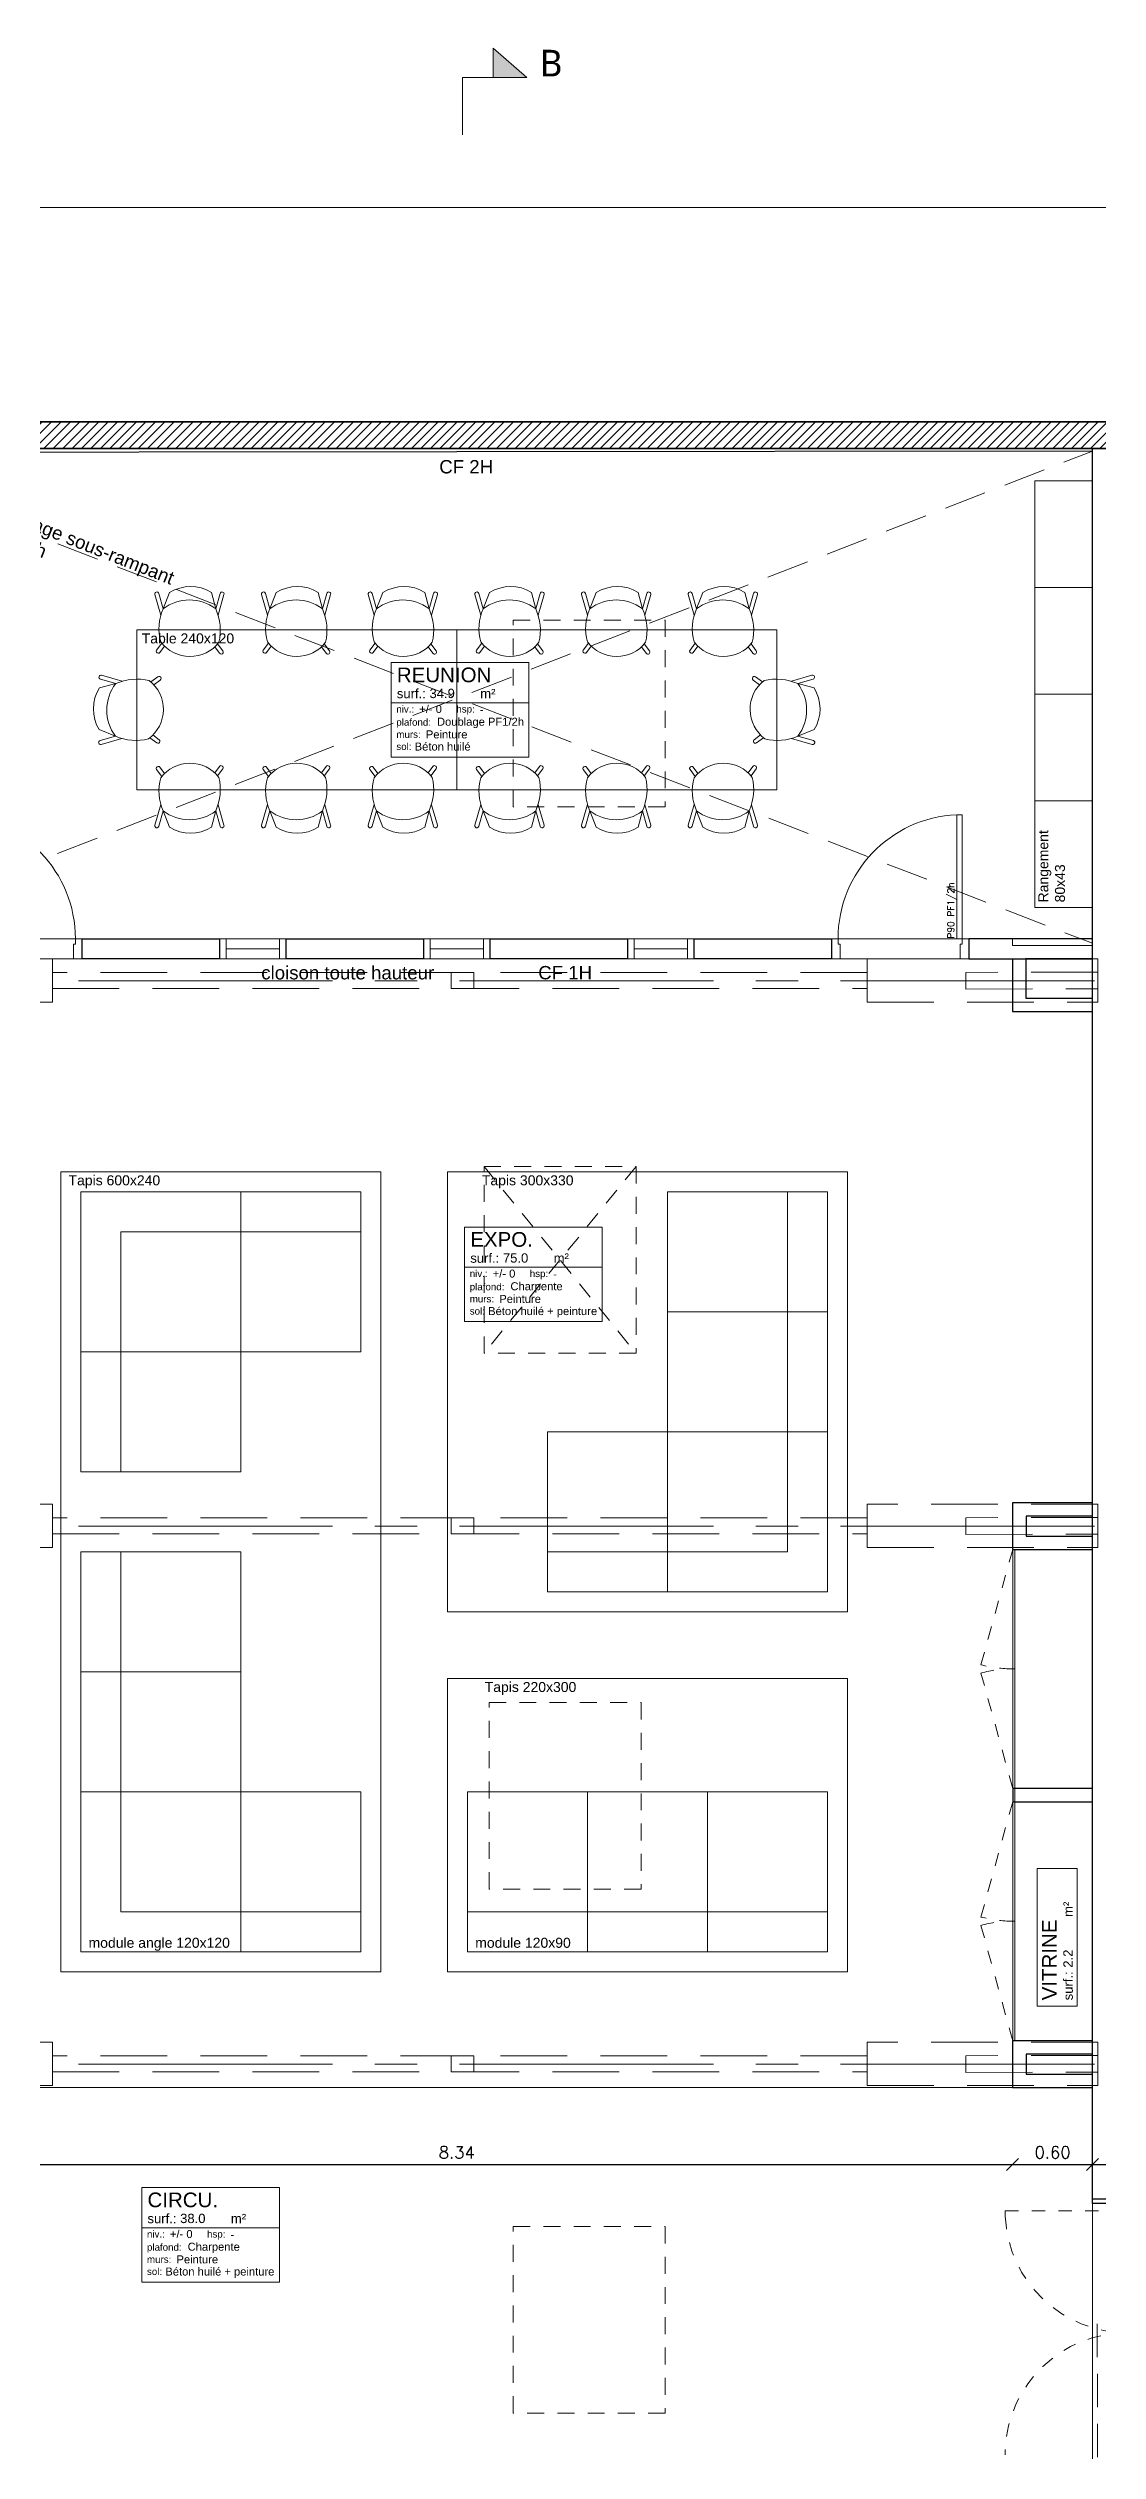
# Model space of a CAD drawing. Header units: metres. Extents: x -32.2 to 3, y -11.4 to 27.4.
# Drawn here: x -17.45 to -9.58, y 9.36 to 27.38 of the extents above; entities that cross this region are included whole.
import ezdxf

# ---------------------------------------------------------------- set-up
doc = ezdxf.new("R2010")
doc.units = ezdxf.units.M
doc.header["$PDMODE"] = 35
for name, pattern in [('1808PS0Ex1$0$CENTER2', [28.575000000000003, 19.05, -3.175, 3.175, -3.175]), ('1808PS0Ex1$0$DASHED', [0.75, 0.5, -0.25]), ('1808PS0Ex1$0$DASHED2', [9.524999999999999, 6.35, -3.175]), ('AXES', [2, 1.25, -0.25, 0.25, -0.25]), ('DASHED', [0.75, 0.5, -0.25]), ('DASHED2', [9.524999999999999, 6.35, -3.175])]:
    doc.linetypes.add(name, pattern=pattern)
doc.layers.get('0').update_dxf_attribs({"linetype": 'CONTINUOUS'})
doc.layers.get('DEFPOINTS').update_dxf_attribs({"linetype": 'CONTINUOUS'})
for name, color, linetype, lineweight in [('1808PS0Ex1$0$Ar0-Axe2', 25, '1808PS0Ex1$0$CENTER2', 5), ('1808PS0Ex1$0$Ar2-Maçon', 25, 'CONTINUOUS', 35), ('1808PS0Ex1$0$Ar2-Vue-FIN', 33, 'CONTINUOUS', 9), ('1808PS0Ex1$0$Ar6-Projection', 33, '1808PS0Ex1$0$DASHED2', 9), ('Ar0-Axe1', 1, 'AXES', 5), ('Ar0-Cote', 1, 'CONTINUOUS', 5), ('Ar0-Etiquettes', 9, 'CONTINUOUS', 5), ('Ar0-Texte1', 2, 'CONTINUOUS', 15), ('Ar0-Texte2', 6, 'CONTINUOUS', 15), ('Ar2-Vue-FIN', 9, 'CONTINUOUS', 9), ('Ar3-Charpente', 6, 'CONTINUOUS', 18), ('Ar4-Incendie', 1, 'CONTINUOUS', 25), ('Ar6-Cloison', 3, 'CONTINUOUS', 25), ('Ar6-Doublage', 2, 'CONTINUOUS', 25), ('Ar6-Projection', 1, 'DASHED2', 9), ('Ar7-Menuiserie', 4, 'CONTINUOUS', 9), ('Ar7-Porte', 4, 'CONTINUOUS', 9), ('Ar9-Mobilier-2', 2, 'CONTINUOUS', 9)]:
    doc.layers.add(name, color=color, linetype=linetype, lineweight=lineweight)
for name, color, linetype, lineweight, plot in [('1808PS0Ex1$0$Ar0-Invisible', 25, 'CONTINUOUS', 5, False), ('Ar0-Invisible', 42, 'CONTINUOUS', 5, False), ('Ar0-SU', 42, 'CONTINUOUS', 5, False)]:
    doc.layers.add(name, color=color, linetype=linetype, lineweight=lineweight, plot=plot)
doc.styles.add('arial', font='arial.ttf')
doc.styles.add('HELV', font='swiss.ttf')
doc.styles.get("Standard").update_dxf_attribs({"font": 'romans.shx'})
doc.dimstyles.new('50E', dxfattribs={"dimscale": 0.5, "dimtxt": 0.18, "dimasz": 0.18, "dimexe": 0.18, "dimexo": 0.0625, "dimgap": 0.09, "dimtad": 1, "dimzin": 0, "dimdsep": 46, "dimtxsty": 'Standard', "dimblk1": 'OBLIQUE', "dimblk2": 'OBLIQUE', "dimsah": 1, "dimcen": 0, "dimse1": 1, "dimse2": 1, "dimclrt": 256, "dimadec": 0, "dimazin": 0, "dimtfac": 1, "dimtofl": 0, "dimtmove": 0, "dimatfit": 3, "dimldrblk": 'OBLIQUE', "dimfxl": 1, "dimtolj": 1, "dimtzin": 0, "dimarcsym": 0})

# ---------------------------------------------------------------- blocks, each defined once
blk = doc.blocks.new('1808PS0Ex1')
at = {"layer": '1808PS0Ex1$0$Ar2-Maçon'}
h = blk.add_hatch(dxfattribs=at)
h.set_pattern_fill('ANSI31', color=256, scale=0.4, style=0)
h.set_pattern_definition([(45, (-30.70730043629646, -100.0000000000175), (-0.03535533905932738, 0.03535533905932738), [])])
h.paths.add_polyline_path([(-27.61671632951462, 0.5499999999822653), (-27.77686342883473, 0.5499999999822653), (-27.77055688984728, -1.739408617140725e-11), (-27.61055688984743, -1.739408617140725e-11)])
h.paths.add_polyline_path([(-28.74055688984606, 9.281223467321679), (-28.90055688984603, 9.281223467321642), (-28.90055688984603, 6.090568572073948), (-27.84055688985154, 6.090568572073948), (-27.78664734164162, 1.349440086031967), (-27.62623546354503, 1.349440086031967), (-27.68055688985169, 6.250568572073973), (-28.74055688984618, 6.250568572073973)])
h.paths.add_polyline_path([(-28.90055688984603, 11.21122346732171), (-28.74055688984608, 11.21122346732171), (-28.74055688984618, 24.37848262933773), (-6.080556889845866, 24.37848262933773), (-0.4016615791242657, 24.40684772025423), (-0.3884160564948616, 23.60198743340698), (0.2714945876673482, 23.61284753113262), (0.2550823794476855, 24.61013053651573), (-6.081056369277576, 24.57848262933777), (-30.40820273309123, 24.5784826293376), (-30.40820273309123, 24.37848262933761), (-28.90055688984603, 24.37848262933773)])
at = {"layer": '1808PS0Ex1$0$Ar0-Axe2', "ltscale": 0.1}
for p, q in [((1.823962337676903, 24.57848264100426), (-30.40820273309123, 24.57848264100426)), ((1.823962337676903, 20.38606481584719), (-30.40820273309123, 20.38606481584719)), ((1.823962337676903, 16.29606481584904), (-30.40820273309123, 16.29606481584904)), ((1.823962337676903, 12.26138574329258), (-30.40820273309123, 12.26138574329252))]:
    blk.add_line(p, q, dxfattribs=at)
at = {"layer": '1808PS0Ex1$0$Ar0-Invisible'}
blk.add_lwpolyline([(2.994182727145244, -2.315541203338967), (-31.00212931022145, -2.315541203338967), (-31.00212931022145, 26.18445701188864), (2.994182727145244, 26.18445701188864)], close=True, dxfattribs=at)
at = {"layer": '1808PS0Ex1$0$Ar2-Maçon'}
blk.add_lwpolyline([(-28.74055688984663, 11.21122346732171), (-28.74055688984663, 24.37848262933773), (-6.080556889846775, 24.37848262933773), (-0.4016615791247204, 24.40684772025423), (-0.388416056495771, 23.60198743340698), (0.2714945876664387, 23.61284753113262), (0.255082379446776, 24.61013053651573), (-6.081056369278485, 24.57848262933777), (-28.90055688984694, 24.57848262933777), (-28.97965920974184, 24.57848262933771)], dxfattribs=at)
at = {"layer": '1808PS0Ex1$0$Ar2-Vue-FIN', "linetype": '1808PS0Ex1$0$DASHED', "ltscale": 0.5}
blk.add_lwpolyline([(-9.585285581249257, 10.3117318047781), (-9.58439559399208, 8.62377594075931)], dxfattribs=at)
at = {"layer": '1808PS0Ex1$0$Ar6-Projection', "linetype": '1808PS0Ex1$0$DASHED'}
for points in [[(-19.23055674189518, 20.54856467528205), (-17.42022292263528, 20.55106476515014), (-17.42022292263528, 20.22606481581513), (-19.23055674189518, 20.22356472594705)], [(-9.58055759745785, 20.55106476515014), (-11.3108908570623, 20.55106476515014), (-11.3108908570623, 20.22606481581513), (-9.58055759745785, 20.22606481581513)], [(-11.3108908570623, 20.44856479051469), (-17.42022292263528, 20.44856479051469), (-17.42022292263528, 20.32856479045057), (-11.3108908570623, 20.32856479045057)], [(-14.43055928099065, 20.44757785266717), (-14.26055688984843, 20.44757785266717), (-14.26055688984843, 20.32763305001862), (-14.43055928099065, 20.32763305001862)], [(-9.580557745411356, 20.45106476515014), (-10.57034852814632, 20.44856479051469), (-10.57034852814632, 20.32356484117969), (-9.580557745411356, 20.32606481581513)], [(-19.23055674189518, 16.4585646752839), (-17.42022292263528, 16.46106476515198), (-17.42022292263528, 16.13606481581697), (-19.23055674189518, 16.13356472594889)], [(-9.58055759745785, 16.46106476515198), (-11.3108908570623, 16.46106476515198), (-11.3108908570623, 16.13606481581697), (-9.58055759745785, 16.13606481581697)], [(-11.3108908570623, 16.35856479051654), (-17.42022292263528, 16.35856479051654), (-17.42022292263528, 16.23856479045241), (-11.3108908570623, 16.23856479045241)], [(-14.43055928099065, 16.35757785266901), (-14.26055688984843, 16.35757785266901), (-14.26055688984843, 16.23763305002046), (-14.43055928099065, 16.23763305002046)], [(-9.580557745411356, 16.36106476515198), (-10.57034852814632, 16.35856479051654), (-10.57034852814632, 16.23356484118153), (-9.580557745411356, 16.23606481581697)], [(-19.23055674189518, 12.42388560272738), (-17.42022292263528, 12.42638569259547), (-17.42022292263528, 12.10138574326046), (-19.23055674189518, 12.09888565339238)], [(-11.3108908570623, 12.32388571796002), (-17.42022292263528, 12.32388571796002), (-17.42022292263528, 12.2038857178959), (-11.3108908570623, 12.2038857178959)], [(-14.43055928099065, 12.3228987801125), (-14.26055688984843, 12.3228987801125), (-14.26055688984843, 12.20295397746395), (-14.43055928099065, 12.20295397746395)], [(-9.58055759745785, 12.42638569259547), (-11.3108908570623, 12.42638569259547), (-11.3108908570623, 12.10138574326046), (-9.58055759745785, 12.10138574326046)], [(-9.580557745411356, 12.32638569259547), (-10.57034852814632, 12.32388571796002), (-10.57034852814632, 12.19888576862502), (-9.580557745411356, 12.20138574326046)]]:
    blk.add_lwpolyline(points, close=True, dxfattribs=at)
blk = doc.blocks.new('Etiq-BIG-piece')
at = {"layer": 'Ar0-Texte1'}
blk.add_lwpolyline([(-0.4659247579503472, 0.6589171117387878), (0.5659247579503471, 0.6589171117388446), (0.565924757950404, 0.3576282829875481), (-0.4659247579503472, 0.3576282829875481)], close=True, dxfattribs=at)
at = {"layer": 'Ar0-Texte2'}
blk.add_lwpolyline([(-0.4659247579503472, 0.6589171117387878), (0.5659247579503471, 0.6589171117388446), (0.565924757950404, -0.04999999999999999), (-0.4659247579503472, -0.04999999999999999)], close=True, dxfattribs=at)
at = {"layer": 'Ar0-Texte1', "char_height": 0.07, "width": 0.1553021768689233, "attachment_point": 1, "style": 'HELV'}
for s, insert in [('surf.:', (-0.4230409586853284, 0.4616191146502899)), ('m²', (0.202467720800496, 0.4616191146502899))]:
    blk.add_mtext(s, dxfattribs=dict(at, insert=insert))
at = {"layer": 'Ar0-Texte1', "style": 'HELV'}
blk.add_attdef('NOM', (-0.4230409586853284, 0.5116962545419653), '', height=0.11, rotation=359.9999999999968, dxfattribs=at)
blk.add_attdef('SURFACE', (-0.178280560903886, 0.392644143403686), '', height=0.07, dxfattribs=at)
at = {"layer": 'Ar0-Texte2', "width": 0.1411837971535666, "attachment_point": 1, "style": 'HELV'}
for s, insert, char_height in [('{\\fArial|b0|i0|c0|p34;plafond:}', (-0.4269394858912392, 0.2376998877368919), 0.05230598233063431), ('{\\fArial|b0|i0|c0|p34;niv.:}', (-0.4269394858912392, 0.3364343522337208), 0.05230598233063431), ('{\\fArial|b0|i0|c0|p34;hsp:}', (0.02331649080463194, 0.3364343522337208), 0.0522902952420617), ('{\\fArial|b0|i0|c0|p34;sol:}', (-0.4269394858912392, 0.05541138265676865), 0.05230598233063431), ('{\\fArial|b0|i0|c0|p34;murs:}', (-0.4269394858912392, 0.1465556351968303), 0.05230598233063431)]:
    blk.add_mtext(s, dxfattribs=dict(at, insert=insert, char_height=char_height))
at = {"layer": 'Ar0-Texte2', "style": 'HELV'}
for tag, p in [('NIV', (-0.2548923381198733, 0.2804519108652926)), ('MTX-P', (-0.1218304624152324, 0.1854570142098282)), ('HSP', (0.1991466370816397, 0.2766506339811599)), ('MTX-SOL', (-0.2891205461875188, -0.0007438440247142242)), ('MTX-MURS', (-0.2054641779579924, 0.0904497757465606))]:
    blk.add_attdef(tag, p, '', height=0.06, rotation=359.9999999999968, dxfattribs=at)
blk = doc.blocks.new('Etiq-SML-piece')
at = {"layer": 'Ar0-Texte1'}
blk.add_lwpolyline([(-0.4659247579503472, 0.6589171117387878), (0.5659247579503471, 0.6589171117388446), (0.565924757950404, 0.3576282829875481), (-0.4659247579503472, 0.3576282829875481)], close=True, dxfattribs=at)
at = {"layer": 'Ar0-Texte1', "char_height": 0.07, "width": 0.1553021768689233, "attachment_point": 1, "style": 'HELV'}
for s, insert in [('surf.:', (-0.4230409586853284, 0.4616191146502899)), ('m²', (0.202467720800496, 0.4616191146502899))]:
    blk.add_mtext(s, dxfattribs=dict(at, insert=insert))
at = {"layer": 'Ar0-Texte1', "style": 'HELV'}
blk.add_attdef('NOM', (-0.4230409586853284, 0.5116962545419653), '', height=0.11, rotation=359.9999999999968, dxfattribs=at)
blk.add_attdef('SURFACE', (-0.178280560903886, 0.392644143403686), '', height=0.07, dxfattribs=at)
blk = doc.blocks.new('p90e15')
for points in [[(0.0899999999999963, 0.1500000000000057), (0.0899999999999963, 1.080000000000013), (0.05000000000000426, 1.080000000000013), (0.05000000000000426, 0.1500000000000057)], [(0.05000000000000426, 0.1500000000000021), (0.05000000000000426, 0.110000000000003), (0.06499999999999773, 0.110000000000003), (0.06499999999999773, 1.77635683940025e-15), (0, 0), (0, 0.1499999999999986)], [(0.9649999999999821, 0.1100000000000136), (0.9649999999999821, 1.598721155460225e-14), (1.02999999999998, 1.77635683940025e-14), (1.02999999999998, 0.1500000000000163), (0.9799999999999827, 0.1500000000000128), (0.9799999999999827, 0.1100000000000136)]]:
    blk.add_lwpolyline(points, close=True)
blk.add_arc((0.04922747360714652, 0.1501192965166851), 0.930772534037915, 359.9926564367933, 87.49162936795304)
blk.add_attdef('PORTE', (0.1530152097274353, 0.1500000000000057), '', height=0.05, rotation=90)
blk = doc.blocks.new('B-MINT-Vitrine2')
at = {"layer": 'Ar2-Vue-FIN', "linetype": 'DASHED', "ltscale": 0.2}
for p, q in [((-0.000396666682039637, -0.004261660394167421), (0.238023304002013, -0.8690054732748451)), ((-0.0003966666820378606, -1.796535832719922), (0.238023304002013, -0.9317878373532253)), ((-0.0003966666820378606, -1.896527467747891), (0.238023304002013, -2.761275463114587)), ((-0.000396666682039637, -3.688801640073645), (0.238023304002013, -2.824057827192968))]:
    blk.add_line(p, q, dxfattribs=at)
for centre, start, end in [((-0.0003980203351723333, 0.02072414249144394), 269.969023183455, 285.0011588979846), ((-0.0003980203351705569, -1.821517453119514), 74.99884110201552, 90.03097681654505), ((-0.0003980203351705569, -1.871545847348299), 269.969023183455, 285.0011588979845), ((-0.0003980203351723333, -3.713787442959257), 74.9988411020154, 90.03097681654505)]:
    blk.add_arc(centre, 0.9211207939626173, start, end, dxfattribs=at)
at = {"layer": 'Ar7-Menuiserie'}
for points in [[(-0.0008960219105542677, -0.9003967937785387), (-0.01538128992105925, -0.9003967937785387), (-0.01538128992105925, -0.004257754837155403), (-0.0008960219105542677, -0.004257754837155403)], [(-0.0008960219105542677, -0.9003967937785387), (-0.01538128992105925, -0.9003967937785387), (-0.01538128992105925, -1.796535832719922), (-0.0008960219105542677, -1.796535832719922)], [(-0.0008960219105542677, -2.792666506689274), (-0.01538128992105925, -2.792666506689274), (-0.01538128992105925, -1.896527467747891), (-0.0008960219105542677, -1.896527467747891)], [(-0.0008960219105542677, -2.792666506689274), (-0.01538128992105925, -2.792666506689274), (-0.01538128992105925, -3.688805545630657), (-0.0008960219105542677, -3.688805545630657)]]:
    blk.add_lwpolyline(points, close=True, dxfattribs=at)
blk = doc.blocks.new('_OBLIQUE')
at = {"color": 0, "linetype": 'ByBlock'}
blk.add_line((-0.5, -0.5), (0.5, 0.5), dxfattribs=at)
blk = doc.blocks.new('*D69')
at = {"layer": 'Ar0-Cote', "color": 0, "lineweight": -2, "transparency": 16777216}
blk.add_line((-18.55752170026223, 11.50863035516826), (-10.22055688915415, 11.50863035516828), dxfattribs=at)
at = {"layer": 'DEFPOINTS', "color": 0, "transparency": 16777216}
for p in [(-18.55752170026223, 12.0998151217979), (-10.22055688915415, 12.08594413959071), (-10.22055688915415, 11.50863035516828)]:
    blk.add_point(p, dxfattribs=at)
at = {"layer": 'Ar0-Cote', "color": 0, "lineweight": -2, "transparency": 16777216, "xscale": 0.09, "yscale": 0.09, "zscale": 0.09, "rotation": 180.0000000000001}
blk.add_blockref('_OBLIQUE', (-18.55752170026223, 11.50863035516826), dxfattribs=at)
at = {"layer": 'Ar0-Cote', "color": 0, "lineweight": -2, "transparency": 16777216, "xscale": 0.09, "yscale": 0.09, "zscale": 0.09}
blk.add_blockref('_OBLIQUE', (-10.22055688915415, 11.50863035516828), dxfattribs=at)
at = {"layer": 'Ar0-Cote', "transparency": 16777216, "insert": (-14.38903929470819, 11.59863035516827), "char_height": 0.09, "attachment_point": 5}
blk.add_mtext('\\A1;8.34', dxfattribs=at)
blk = doc.blocks.new('*D70')
at = {"layer": 'Ar0-Cote', "color": 0, "lineweight": -2, "transparency": 16777216}
blk.add_line((-10.22055688915415, 11.50863035516828), (-9.620556889846558, 11.50863035516829), dxfattribs=at)
at = {"layer": 'DEFPOINTS', "color": 0, "transparency": 16777216}
for p in [(-10.22055688915415, 12.08594413959071), (-9.62055688984656, 12.08594413959071), (-9.620556889846558, 11.50863035516829)]:
    blk.add_point(p, dxfattribs=at)
at = {"layer": 'Ar0-Cote', "color": 0, "lineweight": -2, "transparency": 16777216, "xscale": 0.09, "yscale": 0.09, "zscale": 0.09, "rotation": 180.0000000000001}
blk.add_blockref('_OBLIQUE', (-10.22055688915415, 11.50863035516828), dxfattribs=at)
at = {"layer": 'Ar0-Cote', "color": 0, "lineweight": -2, "transparency": 16777216, "xscale": 0.09, "yscale": 0.09, "zscale": 0.09}
blk.add_blockref('_OBLIQUE', (-9.620556889846558, 11.50863035516829), dxfattribs=at)
at = {"layer": 'Ar0-Cote', "transparency": 16777216, "insert": (-9.920556889500352, 11.59863035516828), "char_height": 0.09, "attachment_point": 5}
blk.add_mtext('\\A1;0.60', dxfattribs=at)
blk = doc.blocks.new('*D71')
at = {"layer": 'Ar0-Cote', "color": 0, "lineweight": -2, "transparency": 16777216}
for p, q in [((-9.620556889846558, 11.50863035516829), (-9.38027211537517, 11.50863035516829)), ((-9.500414502610864, 11.50863035516829), (-9.412664502610864, 11.21613035516829)), ((-9.412664502610864, 11.21613035516829), (-9.044093074039436, 11.21613035516829))]:
    blk.add_line(p, q, dxfattribs=at)
at = {"layer": 'DEFPOINTS', "color": 0, "transparency": 16777216}
for p in [(-9.62055688984656, 12.08594413959071), (-9.380272115375172, 11.80863702192493), (-9.38027211537517, 11.50863035516829)]:
    blk.add_point(p, dxfattribs=at)
at = {"layer": 'Ar0-Cote', "color": 0, "lineweight": -2, "transparency": 16777216, "xscale": 0.09, "yscale": 0.09, "zscale": 0.09, "rotation": 180.0000000000001}
blk.add_blockref('_OBLIQUE', (-9.620556889846558, 11.50863035516829), dxfattribs=at)
at = {"layer": 'Ar0-Cote', "color": 0, "lineweight": -2, "transparency": 16777216, "xscale": 0.09, "yscale": 0.09, "zscale": 0.09}
blk.add_blockref('_OBLIQUE', (-9.38027211537517, 11.50863035516829), dxfattribs=at)
at = {"layer": 'Ar0-Cote', "transparency": 16777216, "insert": (-9.22837878832515, 11.30613035516829), "char_height": 0.09, "attachment_point": 5}
blk.add_mtext('\\A1;0.24', dxfattribs=at)
blk = doc.blocks.new('LOTTUS')
blk.add_lwpolyline([(0.1098644995359308, -0.2173322060267537, -0.4957376398477275), (0.1064533259424643, 0.2190232531730913, -0.1644118430725165), (0.3581843181733575, 0.1947238961932918, -0.3381160712990178), (0.3576651722341033, -0.1990109897463768, -0.1745926867456057)], format="xyb", close=True)
for points in [[(0.07269182625478265, 0.1880864443608097), (0.02440707238369555, 0.223703610778557, -0.9999999999999999), (0.04221565559252127, 0.2478459877140295), (0.09452952352095068, 0.2092567521773283)], [(0.3111280003906138, 0.2123543770689515), (0.4651405126541555, 0.2568557918844867, -0.9999999999999999), (0.4734682413767075, 0.2280348110836279), (0.3581843181732651, 0.1947238961934161)], [(0.3581843181728317, 0.1947238961935263), (0.4807053084217898, 0.1631627545978027, -0.2832723796531212), (0.4802850478206082, -0.1512170105782076), (0.3576651722341033, -0.1990109897463768)], [(0.0782221087045265, -0.188469666073626), (0.0299373548334394, -0.2240868324913734, 0.9999999999999999), (0.04774593804226512, -0.2482292094268459), (0.1000598059706945, -0.2096399738901447)], [(0.3098825222390467, -0.2164571253438581), (0.4651405126541555, -0.2613184170229808, 0.9999999999999999), (0.4734682413767075, -0.2324974362221219), (0.3581843181732651, -0.1991865213319102)]]:
    blk.add_lwpolyline(points, format="xyb")

msp = doc.modelspace()

# ---------------------------------------------------------------- hatches: boundary and pattern name
at = {"layer": 'Ar0-Axe1'}
msp.add_hatch(color=256, dxfattribs=at).paths.add_polyline_path([(-13.86413803988398, 27.16006465862853), (-14.11648244475941, 27.38048914998086), (-14.11648244475941, 27.16006465862853)])

# ---------------------------------------------------------------- linework, layer by layer
for points in [[(-13.86413803988398, 27.16006465862853), (-14.11648244475941, 27.38048914998086), (-14.11648244475941, 27.16006465862853)], [(-13.86413803988398, 27.16006465862853), (-14.3455568898471, 27.16006465862853), (-14.3455568898471, 26.72969491786961)]]:
    msp.add_lwpolyline(points, dxfattribs=at)
at = {"layer": 'Ar0-Invisible'}
msp.add_lwpolyline([(2.994182727145244, -2.315541203338967), (-31.00212931022145, -2.315541203338967), (-31.00212931022145, 26.18445701188864), (2.994182727145244, 26.18445701188864)], close=True, dxfattribs=at)
at = {"layer": 'Ar0-SU'}
for points in [[(-19.15788509296602, 24.34807413902557), (-19.15788509296602, 20.65078349361648), (-18.51001384328651, 20.65107237921456), (-18.51011951166132, 20.70106727816311), (-10.22066255822159, 20.70106225213723), (-10.220508710406, 20.65109133657414), (-9.620556889846775, 20.65080228307723), (-9.620556889846775, 24.35766032021718)], [(-10.22055688915415, 12.08594413959071), (-18.55751309103953, 12.08594413959071), (-18.56023485769733, 16.47119216829363), (-19.16268930355988, 16.47119216829363), (-19.15715833510791, 20.15580194845993), (-18.55781824870973, 20.1558345350375), (-18.55869391987102, 20.55084470127251), (-10.22066255822159, 20.55081211469494), (-10.22037100463639, 20.15580085340199), (-9.62037100463639, 20.15580085340199), (-9.620539907698998, 16.47117828836853), (-10.2196521119808, 16.47117826191267), (-10.21966909343133, 12.11138571598859)], [(-10.20467109466763, 12.43648712085081), (-9.620556889846632, 12.43648712085081), (-9.620556889846632, 16.1210647900744), (-10.20467109466763, 16.1210647900744)], [(-19.23055674189518, 8.381064855563878), (-19.23055831976934, 12.08594414047008), (-9.620555486165847, 12.08621168653188), (-9.620556908880113, 8.091276880748836), (-17.72853779859211, 8.070557764432118), (-17.72933126772158, 8.381064855563878)]]:
    msp.add_lwpolyline(points, close=True, dxfattribs=at)
at = {"layer": 'Ar2-Vue-FIN', "linetype": 'DASHED', "ltscale": 0.1}
for p, q in [((-10.27597091248328, 11.12106604415855), (-10.27597091248328, 11.16106604415854)), ((-10.27597091248328, 11.16106604415854), (-9.430970912483284, 11.16106604415856)), ((-10.27597091248329, 9.371066044158564), (-10.27597091248329, 9.331066044158572))]:
    msp.add_line(p, q, dxfattribs=at)
for centre, start, end in [((-9.361092051317291, 11.16185187505016), 182.5502034659332, 270.0075790033541), ((-9.361092051317334, 9.330280213266992), 89.99242099664595, 177.4497965340668)]:
    msp.add_arc(centre, 0.915785838903643, start, end, dxfattribs=at)
at = {"layer": 'Ar6-Cloison'}
for points in [[(-17.19958744478178, 20.70106476515017), (-16.16958744478176, 20.70106476515017), (-16.16958744478176, 20.55106476515017), (-17.19958744478178, 20.55106476515017)], [(-15.66958744478176, 20.70106476515017), (-14.63958744478176, 20.70106476515017), (-14.63958744478176, 20.55106476515017), (-15.66958744478176, 20.55106476515017)], [(-14.13958744478176, 20.70106476515017), (-13.10958744478176, 20.70106476515017), (-13.10958744478176, 20.55106476515017), (-14.13958744478176, 20.55106476515017)], [(-12.60958744478176, 20.70106476515017), (-11.57958744478174, 20.70106476515017), (-11.57958744478174, 20.55106476515017), (-12.60958744478176, 20.55106476515017)], [(-10.21965559946997, 14.22875264597512), (-9.620556771409918, 14.22875264597511), (-9.620557008283281, 14.32876938652001), (-10.21965583634333, 14.32876938652001)], [(-9.380309272339858, 11.21509399309357), (-9.620556889846547, 11.21509399309357), (-9.620556889846547, 11.2494015875931), (-9.380309272339858, 11.2494015875931)]]:
    msp.add_lwpolyline(points, close=True, dxfattribs=at)
for points in [[(-9.619514661322928, 20.70074155644399), (-10.54914925797349, 20.70110428608571), (-10.55002563159002, 20.5510252442146), (-9.620391034939455, 20.55106476515014)], [(-10.22042346597434, 20.55103925637162), (-10.22014109615345, 20.15581400633417), (-9.620600913119329, 20.15578770046982)], [(-9.618653998534743, 20.55083276084522), (-10.12061901321398, 20.5512277227743), (-10.12059025108843, 20.25581400633417), (-9.620600913119329, 20.25578770046982)], [(-9.620185776855484, 16.47097719153373), (-10.22013982475051, 16.47137944831139), (-10.22013982475051, 16.12103132979087), (-9.62009614339549, 16.12106481578678)], [(-9.620252818603293, 16.37097721400671), (-10.11856788449667, 16.37131238407552), (-10.11856788449667, 16.22103132979087), (-9.620096143395488, 16.22106481578678)], [(-9.620072783002705, 12.43612507482785), (-10.22013982475051, 12.43652631649461), (-10.22013982475051, 12.08617819797409), (-9.620601354378383, 12.08621168397)], [(-9.620139824750513, 12.33612509730083), (-10.11856788449667, 12.33645925225875), (-10.11856788449667, 12.18617819797409), (-9.620601354378383, 12.18621168397)]]:
    msp.add_lwpolyline(points, dxfattribs=at)
at = {"layer": 'Ar6-Doublage'}
for points in [[(-9.620556889846775, 24.3576202832424), (-19.15788509296602, 24.34807413902557)], [(-9.620556889846556, 11.80863702192493), (-9.620556889846718, 24.37848262933773)], [(-9.620556889846547, 11.2494015875931), (-9.620556889846775, 24.35766032021718)], [(-9.620556889846776, 11.2494015875931), (-9.380309602796295, 11.2494015875931)]]:
    msp.add_lwpolyline(points, dxfattribs=at)
at = {"layer": 'Ar6-Projection', "ltscale": 0.05, "transparency": 33554559}
for points in [[(-19.15788509296602, 24.34807413902557), (-9.620556889846775, 20.66621825465444)], [(-19.1578846803052, 20.65078349380049), (-9.620556889846775, 24.3576202832424)]]:
    msp.add_lwpolyline(points, dxfattribs=at)
at = {"layer": 'Ar6-Projection', "color": 250, "ltscale": 0.02}
for points in [[(-13.96609192358414, 23.09106480426721), (-12.82609192358427, 23.09106480426721), (-12.82609192358427, 21.69106480426723), (-13.96609192358392, 21.69106480426717)], [(-14.1848038217851, 17.59184365170077), (-14.18480382178532, 18.9918436517008), (-13.04480382178545, 18.9918436517008), (-13.04480382178545, 17.59184365170083)], [(-14.1465532395628, 14.97207056561517), (-13.00655323956292, 14.97207056561517), (-13.00655323956292, 13.57207056561519), (-14.14655323956257, 13.57207056561514)], [(-13.96609192358414, 11.04279843347229), (-12.82609192358427, 11.04279843347229), (-12.82609192358427, 9.642798433472308), (-13.96609192358392, 9.642798433472251)]]:
    msp.add_lwpolyline(points, close=True, dxfattribs=at)
for points in [[(-14.18480382178532, 18.9918436517008), (-13.04480382178545, 17.59184365170083)], [(-13.04480382178545, 18.9918436517008), (-14.1848038217851, 17.59184365170077)]]:
    msp.add_lwpolyline(points, dxfattribs=at)
at = {"layer": 'Ar7-Menuiserie'}
for p, q in [((-15.71958744478176, 20.62606476515017), (-16.11958744478176, 20.62606476515017)), ((-14.18958744478176, 20.62606476515017), (-14.58958744478176, 20.62606476515017)), ((-12.65958744478176, 20.62606476515017), (-13.05958744478176, 20.62606476515017))]:
    msp.add_line(p, q, dxfattribs=at)
for points in [[(-16.16958744478176, 20.70106476515017), (-15.66958744478176, 20.70106476515017), (-15.66958744478176, 20.55106476515017), (-16.16958744478176, 20.55106476515017)], [(-16.16958744478176, 20.55106476515017), (-16.11958744478176, 20.55106476515017), (-16.11958744478176, 20.70106476515017), (-16.16958744478176, 20.70106476515017)], [(-15.71958744478176, 20.55106476515017), (-15.66958744478176, 20.55106476515017), (-15.66958744478176, 20.70106476515017), (-15.71958744478176, 20.70106476515017)], [(-14.63958744478176, 20.70106476515017), (-14.13958744478176, 20.70106476515017), (-14.13958744478176, 20.55106476515017), (-14.63958744478176, 20.55106476515017)], [(-14.63958744478176, 20.55106476515017), (-14.58958744478176, 20.55106476515017), (-14.58958744478176, 20.70106476515017), (-14.63958744478176, 20.70106476515017)], [(-14.18958744478176, 20.55106476515017), (-14.13958744478176, 20.55106476515017), (-14.13958744478176, 20.70106476515017), (-14.18958744478176, 20.70106476515017)], [(-13.10958744478176, 20.70106476515017), (-12.60958744478176, 20.70106476515017), (-12.60958744478176, 20.55106476515017), (-13.10958744478176, 20.55106476515017)], [(-13.10958744478176, 20.55106476515017), (-13.05958744478176, 20.55106476515017), (-13.05958744478176, 20.70106476515017), (-13.10958744478176, 20.70106476515017)], [(-12.65958744478176, 20.55106476515017), (-12.60958744478176, 20.55106476515017), (-12.60958744478176, 20.70106476515017), (-12.65958744478176, 20.70106476515017)]]:
    msp.add_lwpolyline(points, close=True, dxfattribs=at)
at = {"layer": 'Ar9-Mobilier-2'}
for p, q in [((-11.90839013724758, 18.80313184786299), (-11.90839013724758, 17.90313184786301)), ((-15.10839013724766, 18.50313184786296), (-16.00839013724763, 18.50313184786296)), ((-11.90839013724758, 17.90313184786299), (-11.90839013724758, 17.00313184786301)), ((-16.90839013724767, 17.60313184786299), (-16.90839013724767, 16.70313184786301)), ((-16.90839013724767, 15.20313184786294), (-16.90839013724767, 16.10313184786292)), ((-12.80839013724756, 16.10313184786297), (-13.70839013724754, 16.10313184786297)), ((-16.90839013724767, 14.30313184786294), (-16.90839013724767, 15.20313184786291)), ((-15.10839013724766, 13.40313184786296), (-16.00839013724763, 13.40313184786296)), ((-13.40839013724774, 13.40313184786295), (-14.30839013724771, 13.40313184786295)), ((-12.50839013724776, 13.40313184786295), (-13.40839013724774, 13.40313184786295)), ((-11.60839013724778, 13.40313184786295), (-12.50839013724776, 13.40313184786295))]:
    msp.add_line(p, q, dxfattribs=at)
for points in [[(-9.620556889846775, 24.13466535923039), (-9.620556889846775, 23.33466535923039), (-10.05455688984678, 23.33466535923039), (-10.05455688984678, 24.13466535923039)], [(-9.620556889846775, 23.33466535923039), (-9.620556889846775, 22.53466535923038), (-10.05455688984678, 22.53466535923038), (-10.05455688984678, 23.33466535923039)], [(-16.78958744478176, 23.01727371675923), (-14.38958744478176, 23.01727371675923), (-14.38958744478176, 21.81727371675924), (-16.78958744478176, 21.81727371675924)], [(-14.38958744478176, 23.01727371675923), (-11.98958744478176, 23.01727371675923), (-11.98958744478176, 21.81727371675924), (-14.38958744478176, 21.81727371675924)], [(-9.620556889846775, 22.53481279945267), (-9.620556889846775, 21.73481279945267), (-10.05455688984678, 21.73481279945267), (-10.05455688984678, 22.53481279945267)], [(-9.620556889846775, 21.73496023967496), (-9.620556889846775, 20.93496023967496), (-10.05455688984678, 20.93496023967496), (-10.05455688984678, 21.73496023967496)], [(-17.35839013724767, 18.95313184786296), (-14.95839013724767, 18.95313184786296), (-14.95839013724767, 12.95313184786296), (-17.35839013724767, 12.95313184786296)], [(-14.45839013724767, 18.95313184786296), (-11.45839013724762, 18.95313184786296), (-11.45839013724762, 15.65313184786297), (-14.45839013724767, 15.65313184786297)], [(-17.20839013724768, 18.80313184786297), (-16.00839013724767, 18.80313184786297), (-16.00839013724767, 17.60313184786297), (-17.20839013724768, 17.60313184786297)], [(-15.10839013724767, 18.80313184786297), (-15.10839013724767, 17.60313184786297), (-16.00839013724767, 17.60313184786297), (-16.00839013724767, 18.80313184786297)], [(-11.60839013724758, 18.80313184786297), (-12.80839013724758, 18.80313184786297), (-12.80839013724758, 17.90313184786297), (-11.60839013724758, 17.90313184786297)], [(-11.60839013724758, 17.90313184786297), (-12.80839013724758, 17.90313184786297), (-12.80839013724758, 17.00313184786297), (-11.60839013724758, 17.00313184786297)], [(-17.20839013724768, 17.60313184786297), (-16.00839013724767, 17.60313184786297), (-16.00839013724767, 16.70313184786297), (-17.20839013724768, 16.70313184786297)], [(-12.80839013724758, 15.80313184786297), (-12.80839013724758, 17.00313184786297), (-13.70839013724758, 17.00313184786297), (-13.70839013724758, 15.80313184786297)], [(-11.60839013724758, 15.80313184786297), (-11.60839013724758, 17.00313184786297), (-12.80839013724758, 17.00313184786297), (-12.80839013724758, 15.80313184786297)], [(-17.20839013724768, 15.20313184786295), (-16.00839013724768, 15.20313184786295), (-16.00839013724768, 16.10313184786295), (-17.20839013724768, 16.10313184786295)], [(-17.20839013724768, 14.30313184786296), (-16.00839013724767, 14.30313184786296), (-16.00839013724767, 15.20313184786295), (-17.20839013724768, 15.20313184786295)], [(-14.45839013724767, 15.15313184786296), (-11.45839013724776, 15.15313184786296), (-11.45839013724776, 12.95313184786295), (-14.45839013724767, 12.95313184786296)], [(-17.20839013724768, 13.10313184786296), (-16.00839013724767, 13.10313184786296), (-16.00839013724767, 14.30313184786296), (-17.20839013724768, 14.30313184786296)], [(-15.10839013724767, 13.10313184786296), (-15.10839013724767, 14.30313184786296), (-16.00839013724767, 14.30313184786296), (-16.00839013724767, 13.10313184786296)], [(-13.40839013724771, 13.10313184786296), (-13.40839013724771, 14.30313184786296), (-14.30839013724771, 14.30313184786296), (-14.30839013724771, 13.10313184786296)], [(-12.50839013724772, 13.10313184786296), (-12.50839013724772, 14.30313184786296), (-13.40839013724771, 14.30313184786296), (-13.40839013724771, 13.10313184786296)], [(-11.60839013724772, 13.10313184786296), (-11.60839013724772, 14.30313184786296), (-12.50839013724772, 14.30313184786296), (-12.50839013724772, 13.10313184786296)]]:
    msp.add_lwpolyline(points, close=True, dxfattribs=at)
for points in [[(-16.00839013724767, 18.50313184786297), (-16.90839013724767, 18.50313184786297), (-16.90839013724767, 17.60313184786299)], [(-11.90839013724758, 17.00313184786297), (-11.90839013724758, 16.10313184786297), (-12.80839013724756, 16.10313184786297)], [(-16.00839013724767, 13.40313184786296), (-16.90839013724767, 13.40313184786296), (-16.90839013724767, 14.30313184786294)]]:
    msp.add_lwpolyline(points, dxfattribs=at)

# ---------------------------------------------------------------- block references
at = {"layer": 'Ar0-Etiquettes', "color": 73, "true_color": 0x9ce454}
msp.add_blockref('Etiq-BIG-piece', (-14.41555688984875, 22.11281516088981), dxfattribs=at).add_auto_attribs({'NOM': 'REUNION', 'SURFACE': '34.9', 'NIV': '+/- 0', 'HSP': '-', 'MTX-P': 'Doublage PF1/2h', 'MTX-MURS': 'Peinture', 'MTX-SOL': 'Béton huilé'})
at = {"layer": 'Ar0-Etiquettes'}
for p, values in [((-13.86481253997253, 17.87901641910958), {'NOM': 'EXPO.', 'SURFACE': '75.0', 'NIV': '+/- 0', 'HSP': '- ', 'MTX-P': 'Charpente', 'MTX-MURS': 'Peinture', 'MTX-SOL': 'Béton huilé + peinture'}), ((-16.28557547688955, 10.67590939170628), {'NOM': 'CIRCU.', 'SURFACE': '38.0', 'NIV': '+/- 0', 'HSP': '- ', 'MTX-P': 'Charpente', 'MTX-MURS': 'Peinture', 'MTX-SOL': 'Béton huilé + peinture'})]:
    msp.add_blockref('Etiq-BIG-piece', p, dxfattribs=at).add_auto_attribs(values)
at = {"layer": 'Ar0-Etiquettes', "rotation": 90}
msp.add_blockref('Etiq-SML-piece', (-9.377555723631115, 13.16218548167729), dxfattribs=at).add_auto_attribs({'NOM': 'VITRINE', 'SURFACE': '2.2'})
at = {"layer": 'Ar3-Charpente', "color": 142, "true_color": 0x09a3d3}
msp.add_blockref('1808PS0Ex1', (0, 0), dxfattribs=at)
at = {"layer": 'Ar7-Menuiserie', "xscale": -1}
msp.add_blockref('B-MINT-Vitrine2', (-10.22005238458869, 16.12529266648147), dxfattribs=at)
at = {"layer": 'Ar7-Porte'}
msp.add_blockref('p90e15', (-18.22958744478176, 20.55106476515015), dxfattribs=at).add_auto_attribs({'PORTE': 'P90 PF1/2h'})
ref = msp.add_blockref('p90e15', (-10.54958744478176, 20.55106476515016), dxfattribs=dict(at, xscale=-1))
ref.add_attrib('PORTE', 'P90 PF1/2h', (-10.65974551165205, 20.70106476515016), dxfattribs={"layer": '0', "height": 0.05000000000000001, "rotation": 90})
at = {"layer": 'Ar9-Mobilier-2', "xscale": -1}
for p, rotation in [((-16.39173045765204, 22.81728218859215), 269.9974455189088), ((-15.59173045765204, 22.81728218859215), 269.9974455189088), ((-14.79173045765204, 22.81728218859215), 269.9974455189088), ((-13.99173045765204, 22.81728218859215), 269.9974455189088), ((-13.19173045765204, 22.81728218859215), 269.9974455189088), ((-12.39173045765204, 22.81728218859215), 269.9974455189088), ((-16.58960165708208, 22.4172737167592), 359.6904909745741)]:
    msp.add_blockref('LOTTUS', p, dxfattribs=dict(at, rotation=rotation))
at = {"layer": 'Ar9-Mobilier-2'}
for p, rotation in [((-12.18957323248143, 22.4172737167592), 0.3095090254259238), ((-16.39173045765204, 22.01726524492631), 270.0025544810912), ((-15.59173045765204, 22.01726524492631), 270.0025544810912), ((-14.79173045765204, 22.01726524492631), 270.0025544810912), ((-13.99173045765204, 22.01726524492631), 270.0025544810912), ((-13.19173045765204, 22.01726524492631), 270.0025544810912), ((-12.39173045765204, 22.01726524492631), 270.0025544810912)]:
    msp.add_blockref('LOTTUS', p, dxfattribs=dict(at, rotation=rotation))

# ---------------------------------------------------------------- texts
at = {"layer": 'Ar0-Axe1', "insert": (-13.7665309007848, 27.36757025897049), "char_height": 0.2, "attachment_point": 1, "style": 'arial'}
msp.add_mtext_dynamic_manual_height_columns('{\\fSegoe UI Light|b0|i0|c0|p34;B}', width=0.3616265056853152, gutter_width=1, heights=[0], dxfattribs=at)
at = {"layer": 'Ar0-Texte1', "insert": (-15.85518843129895, 20.39424754851188), "char_height": 0.1, "attachment_point": 7, "style": 'HELV'}
msp.add_mtext_dynamic_manual_height_columns('cloison toute hauteur', width=1.340680046971784, gutter_width=4, heights=[0.2479408262623228], dxfattribs=at)
at = {"layer": 'Ar4-Incendie', "char_height": 0.1, "attachment_point": 1, "style": 'HELV'}
for s, insert in [('CF 2H', (-14.52022963667234, 24.29052656349847)), ('CF 1H', (-13.77804348529032, 20.49620838704738))]:
    msp.add_mtext_dynamic_manual_height_columns(s, width=1.2358286076485, gutter_width=4, heights=[0], dxfattribs=dict(at, insert=insert))
at = {"layer": 'Ar4-Incendie', "insert": (-17.883531220308, 23.99543744767298), "char_height": 0.1, "attachment_point": 1, "rotation": 338.41432706443635, "style": 'HELV'}
msp.add_mtext_dynamic_manual_height_columns('\\A1;Doublage sous-rampant\\PPF 1/2 h', width=2.133340340461936, gutter_width=4, heights=[0], dxfattribs=at)
at = {"layer": 'Ar9-Mobilier-2', "char_height": 0.075, "attachment_point": 1, "style": 'HELV'}
for s, insert in [('Table 240x120', (-16.75186777636098, 22.99062690890787)), ('Tapis 600x240', (-17.30067046882689, 18.9264850400116)), ('Tapis 300x330', (-14.20067046882685, 18.9264850400116)), ('Tapis 220x300', (-14.17967556978117, 15.12648504001159)), ('module angle 120x120', (-17.1506704688269, 13.20823689893393)), ('module 120x90', (-14.25067046882694, 13.20823689893393))]:
    msp.add_mtext_dynamic_manual_height_columns(s, width=1.293245758262401, gutter_width=4, heights=[0], dxfattribs=dict(at, insert=insert))
at = {"layer": 'Ar9-Mobilier-2', "insert": (-10.02791003494047, 20.97324645214614), "char_height": 0.075, "attachment_point": 1, "rotation": 89.99999999999993, "style": 'HELV'}
msp.add_mtext_dynamic_manual_height_columns('Rangement \\P80x43', width=1.293245758262401, gutter_width=4, heights=[0], dxfattribs=at)

# ---------------------------------------------------------------- dimensions: what is measured, and where the dimension line sits
at = {"layer": 'Ar0-Cote'}
for base, p1, p2, picture, middle in [((-10.22055688915415, 11.50863035516828), (-18.55752170026223, 12.0998151217979), (-10.22055688915415, 12.08594413959071), '*D69', (-14.38903929470819, 11.59863035516827)), ((-9.620556889846558, 11.50863035516829), (-10.22055688915415, 12.08594413959071), (-9.62055688984656, 12.08594413959071), '*D70', (-9.920556889500352, 11.59863035516828)), ((-9.38027211537517, 11.50863035516829), (-9.62055688984656, 12.08594413959071), (-9.380272115375172, 11.80863702192493), '*D71', (-9.367664502610864, 11.30613035516829))]:
    dim = msp.add_linear_dim(base=base, p1=p1, p2=p2, angle=180.0000000000001, dimstyle='50E', override={"dimtmove": 1}, dxfattribs=at)
    dim.commit()
    dim.dimension.update_dxf_attribs({"geometry": picture, "text_midpoint": middle})

doc.saveas('drawing.dxf')
